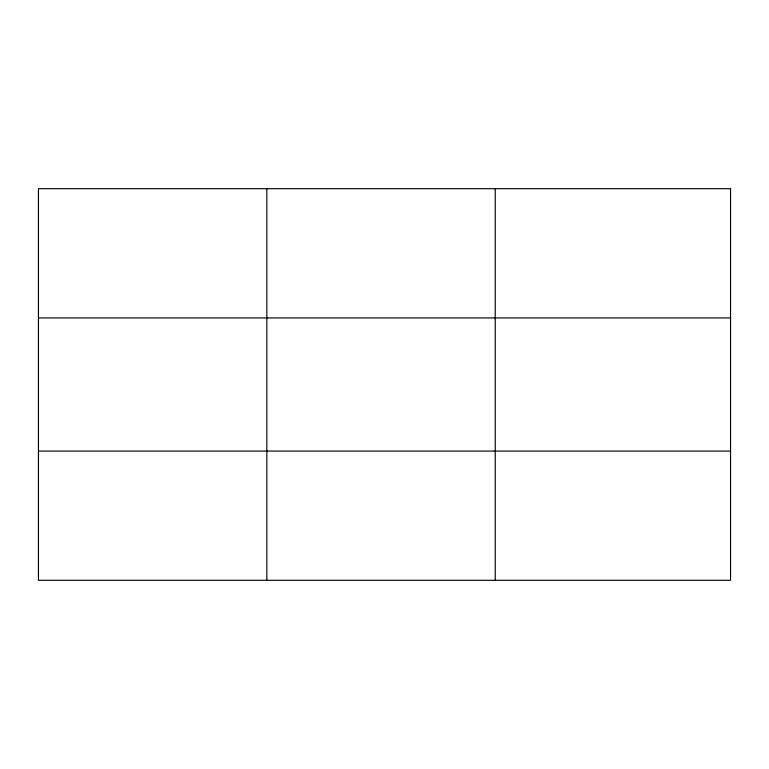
<?xml version="1.0" encoding="UTF-8"?>
<svg xmlns="http://www.w3.org/2000/svg" width="769" height="769" viewBox="0 0 769 769"><rect width="100%" height="100%" fill="white"/><g stroke="black" fill="none" stroke-linecap="round" stroke-linejoin="round"><path stroke-width="1.15" d="M266.843 580.307L266.843 188.693M495.236 580.307L495.236 188.693M38.45 317.924L730.55 317.924M38.45 451.076L730.55 451.076M730.55 188.693L730.55 580.307L38.45 580.307L38.45 188.693L730.55 188.693"/></g></svg>
